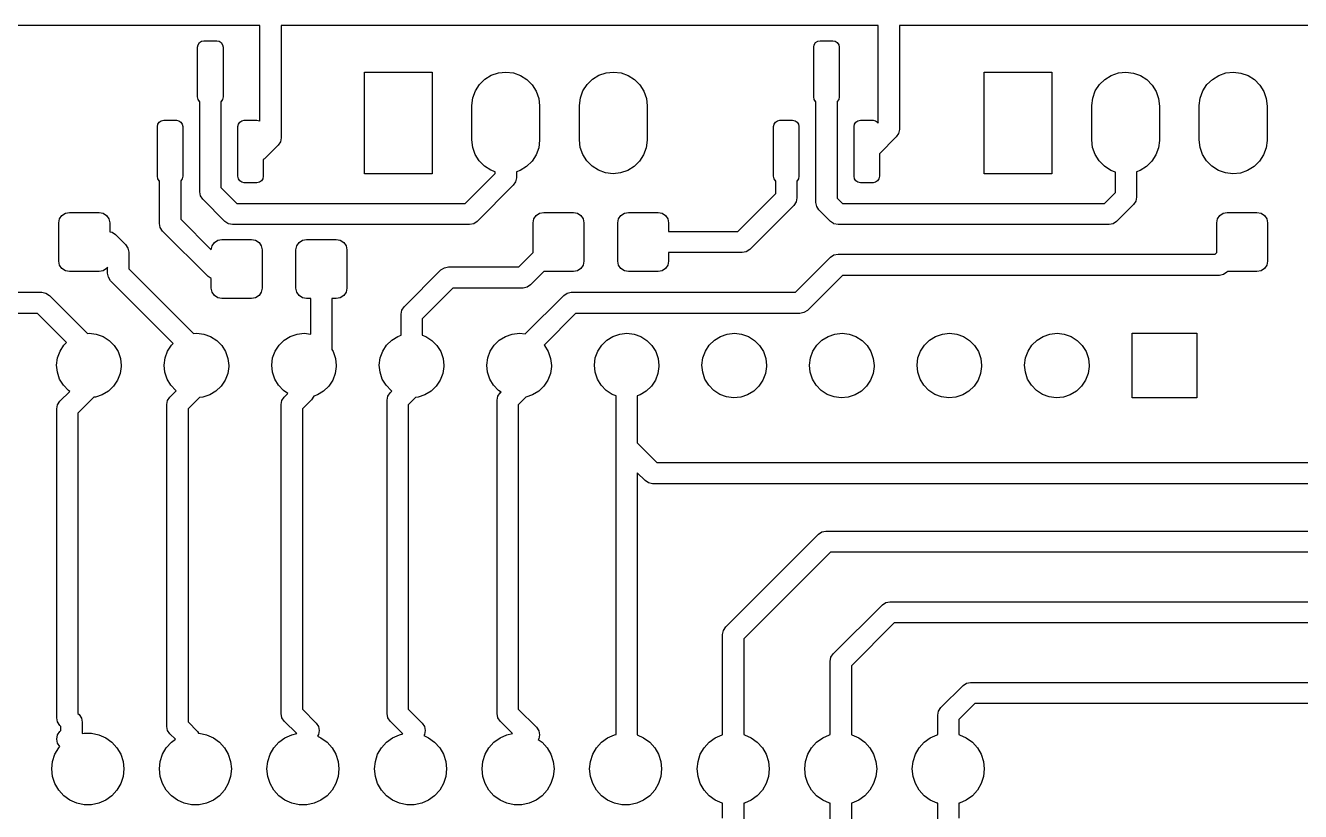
# Model space of a CAD drawing. Extents: x 10 to 287, y -200 to -10.
# Drawn here: x 94.41 to 124.52, y -104.51 to -85.95 of the extents above; entities that cross this region are included whole.
import ezdxf

# ---------------------------------------------------------------- set-up
doc = ezdxf.new("R2010")
doc.units = 0
doc.layers.add('BLACK', color=7, linetype='CONTINUOUS')

msp = doc.modelspace()

# ---------------------------------------------------------------- linework, layer by layer
at = {"layer": 'BLACK', "linetype": 'CONTINUOUS'}
for p, q in [((99.95, -85.95), (85.15, -85.95)), ((99.95, -88.2081), (99.95, -85.95)), ((114.55, -85.95), (100.45, -85.95)), ((100.45, -85.95), (100.45, -88.6)), ((114.55, -88.2538), (114.55, -85.95)), ((129.16, -85.95), (115.05, -85.95)), ((115.05, -85.95), (115.05, -88.402)), ((98.4771, -86.4613), (98.4886, -86.4039)), ((98.4886, -86.4039), (98.5211, -86.3553)), ((98.5211, -86.3553), (98.5697, -86.3228)), ((98.5697, -86.3228), (98.6271, -86.3113)), ((98.6271, -86.3113), (98.9271, -86.3113)), ((98.9271, -86.3113), (98.9845, -86.3228)), ((98.9845, -86.3228), (99.0332, -86.3553)), ((99.0332, -86.3553), (99.0657, -86.4039)), ((99.0657, -86.4039), (99.0771, -86.4613)), ((113.028, -86.4613), (113.04, -86.4039)), ((113.04, -86.4039), (113.072, -86.3553)), ((113.072, -86.3553), (113.121, -86.3228)), ((113.121, -86.3228), (113.178, -86.3113)), ((113.178, -86.3113), (113.478, -86.3113)), ((113.478, -86.3113), (113.536, -86.3228)), ((113.536, -86.3228), (113.584, -86.3553)), ((113.584, -86.3553), (113.617, -86.4039)), ((113.617, -86.4039), (113.628, -86.4613)), ((98.4771, -87.6363), (98.4771, -86.4613)), ((99.0771, -86.4613), (99.0771, -87.6363)), ((113.028, -87.6363), (113.028, -86.4613)), ((113.628, -86.4613), (113.628, -87.6363)), ((102.414, -89.4498), (102.414, -87.0498)), ((102.414, -87.0498), (104.014, -87.0498)), ((104.014, -87.0498), (104.014, -89.4498)), ((105.134, -87.3442), (105.261, -87.2194)), ((105.261, -87.2194), (105.413, -87.1259)), ((105.413, -87.1259), (105.582, -87.0685)), ((105.582, -87.0685), (105.759, -87.0498)), ((105.759, -87.0498), (105.937, -87.0709)), ((105.937, -87.0709), (106.105, -87.1308)), ((106.105, -87.1308), (106.255, -87.2263)), ((106.255, -87.2263), (106.381, -87.3529)), ((107.674, -87.3442), (107.801, -87.2194)), ((107.801, -87.2194), (107.953, -87.1259)), ((107.953, -87.1259), (108.122, -87.0685)), ((108.122, -87.0685), (108.299, -87.0498)), ((108.299, -87.0498), (108.477, -87.0709)), ((108.477, -87.0709), (108.645, -87.1308)), ((108.645, -87.1308), (108.795, -87.2263)), ((108.795, -87.2263), (108.921, -87.3529)), ((117.052, -89.4519), (117.052, -87.0519)), ((117.052, -87.0519), (118.652, -87.0519)), ((118.652, -87.0519), (118.652, -89.4519)), ((119.772, -87.3463), (119.9, -87.2215)), ((119.9, -87.2215), (120.052, -87.1281)), ((120.052, -87.1281), (120.221, -87.0706)), ((120.221, -87.0706), (120.398, -87.0519)), ((120.398, -87.0519), (120.575, -87.0731)), ((120.575, -87.0731), (120.743, -87.1329)), ((120.743, -87.1329), (120.894, -87.2285)), ((120.894, -87.2285), (121.019, -87.355)), ((122.312, -87.3463), (122.44, -87.2215)), ((122.44, -87.2215), (122.592, -87.1281)), ((122.592, -87.1281), (122.761, -87.0706)), ((122.761, -87.0706), (122.938, -87.0519)), ((122.938, -87.0519), (123.115, -87.0731)), ((123.115, -87.0731), (123.283, -87.1329)), ((123.283, -87.1329), (123.434, -87.2285)), ((123.434, -87.2285), (123.559, -87.355)), ((104.976, -87.6617), (105.037, -87.4941)), ((105.037, -87.4941), (105.134, -87.3442)), ((106.381, -87.3529), (106.475, -87.5041)), ((106.475, -87.5041), (106.534, -87.6726)), ((107.516, -87.6617), (107.577, -87.4941)), ((107.577, -87.4941), (107.674, -87.3442)), ((108.921, -87.3529), (109.015, -87.5041)), ((109.015, -87.5041), (109.074, -87.6726)), ((119.615, -87.6638), (119.676, -87.4962)), ((119.676, -87.4962), (119.772, -87.3463)), ((121.019, -87.355), (121.114, -87.5063)), ((121.114, -87.5063), (121.172, -87.6747)), ((122.155, -87.6638), (122.216, -87.4962)), ((122.216, -87.4962), (122.312, -87.3463)), ((123.559, -87.355), (123.654, -87.5063)), ((123.654, -87.5063), (123.712, -87.6747)), ((98.4886, -87.6937), (98.4771, -87.6363)), ((98.5211, -87.7424), (98.4886, -87.6937)), ((98.5271, -87.7465), (98.5211, -87.7424)), ((98.5271, -89.8771), (98.5271, -87.7465)), ((99.0332, -87.7424), (99.0271, -87.7465)), ((99.0271, -87.7465), (99.0271, -89.7736)), ((99.0657, -87.6937), (99.0332, -87.7424)), ((99.0771, -87.6363), (99.0657, -87.6937)), ((104.954, -87.8386), (104.976, -87.6617)), ((104.954, -87.8498), (104.954, -87.8386)), ((104.954, -88.6498), (104.954, -87.8498)), ((106.534, -87.6726), (106.554, -87.8498)), ((106.554, -87.8498), (106.554, -88.6498)), ((107.494, -87.8386), (107.516, -87.6617)), ((107.494, -87.8498), (107.494, -87.8386)), ((107.494, -88.6498), (107.494, -87.8498)), ((109.074, -87.6726), (109.094, -87.8498)), ((109.094, -87.8498), (109.094, -88.6498)), ((113.04, -87.6937), (113.028, -87.6363)), ((113.072, -87.7424), (113.04, -87.6937)), ((113.078, -87.7465), (113.072, -87.7424)), ((113.078, -90.1282), (113.078, -87.7465)), ((113.584, -87.7424), (113.578, -87.7465)), ((113.578, -87.7465), (113.578, -90.0246)), ((113.617, -87.6937), (113.584, -87.7424)), ((113.628, -87.6363), (113.617, -87.6937)), ((119.592, -87.8408), (119.615, -87.6638)), ((119.592, -87.8519), (119.592, -87.8408)), ((119.592, -88.6519), (119.592, -87.8519)), ((121.172, -87.6747), (121.192, -87.8519)), ((121.192, -87.8519), (121.192, -88.6519)), ((122.132, -87.8408), (122.155, -87.6638)), ((122.132, -87.8519), (122.132, -87.8408)), ((122.132, -88.6519), (122.132, -87.8519)), ((123.712, -87.6747), (123.732, -87.8519)), ((123.732, -87.8519), (123.732, -88.6519)), ((97.5711, -88.2303), (97.6197, -88.1978)), ((97.6197, -88.1978), (97.6771, -88.1863)), ((97.6771, -88.1863), (97.9771, -88.1863)), ((97.9771, -88.1863), (98.0345, -88.1978)), ((98.0345, -88.1978), (98.0832, -88.2303)), ((99.4711, -88.2303), (99.5197, -88.1978)), ((99.5197, -88.1978), (99.5771, -88.1863)), ((99.5771, -88.1863), (99.8771, -88.1863)), ((99.8771, -88.1863), (99.9345, -88.1978)), ((99.9345, -88.1978), (99.95, -88.2081)), ((112.122, -88.2303), (112.171, -88.1978)), ((112.171, -88.1978), (112.228, -88.1863)), ((112.228, -88.1863), (112.528, -88.1863)), ((112.528, -88.1863), (112.586, -88.1978)), ((112.586, -88.1978), (112.634, -88.2303)), ((114.022, -88.2303), (114.071, -88.1978)), ((114.071, -88.1978), (114.128, -88.1863)), ((114.128, -88.1863), (114.428, -88.1863)), ((114.428, -88.1863), (114.486, -88.1978)), ((114.486, -88.1978), (114.534, -88.2303)), ((97.5271, -88.3363), (97.5386, -88.2789)), ((97.5271, -89.5113), (97.5271, -88.3363)), ((97.5386, -88.2789), (97.5711, -88.2303)), ((98.0832, -88.2303), (98.1157, -88.2789)), ((98.1157, -88.2789), (98.1271, -88.3363)), ((98.1271, -88.3363), (98.1271, -89.5113)), ((99.4271, -88.3363), (99.4386, -88.2789)), ((99.4271, -89.5113), (99.4271, -88.3363)), ((99.4386, -88.2789), (99.4711, -88.2303)), ((112.078, -88.3363), (112.09, -88.2789)), ((112.078, -89.5113), (112.078, -88.3363)), ((112.09, -88.2789), (112.122, -88.2303)), ((112.634, -88.2303), (112.667, -88.2789)), ((112.667, -88.2789), (112.678, -88.3363)), ((112.678, -88.3363), (112.678, -89.5113)), ((113.978, -88.3363), (113.99, -88.2789)), ((113.978, -89.5113), (113.978, -88.3363)), ((113.99, -88.2789), (114.022, -88.2303)), ((114.534, -88.2303), (114.55, -88.2538)), ((115.031, -88.4977), (114.977, -88.5788)), ((115.05, -88.402), (115.031, -88.4977)), ((115.05, -88.402), (115.05, -88.402)), ((100.377, -88.7768), (100.053, -89.1006)), ((100.431, -88.6957), (100.377, -88.7768)), ((100.45, -88.6), (100.431, -88.6957)), ((100.45, -88.6), (100.45, -88.6)), ((104.974, -88.827), (104.954, -88.6498)), ((106.554, -88.661), (106.531, -88.8379)), ((106.554, -88.6498), (106.554, -88.661)), ((107.514, -88.827), (107.494, -88.6498)), ((109.094, -88.661), (109.071, -88.8379)), ((109.094, -88.6498), (109.094, -88.661)), ((114.977, -88.5788), (114.578, -88.9774)), ((119.612, -88.8292), (119.592, -88.6519)), ((121.192, -88.6631), (121.17, -88.84)), ((121.192, -88.6519), (121.192, -88.6631)), ((122.152, -88.8292), (122.132, -88.6519)), ((123.732, -88.6631), (123.71, -88.84)), ((123.732, -88.6519), (123.732, -88.6631)), ((100.053, -89.1006), (100.027, -89.1179)), ((100.027, -89.1179), (100.027, -89.5113)), ((105.032, -88.9955), (104.974, -88.827)), ((105.127, -89.1467), (105.032, -88.9955)), ((106.47, -89.0055), (106.374, -89.1554)), ((106.531, -88.8379), (106.47, -89.0055)), ((107.572, -88.9955), (107.514, -88.827)), ((107.667, -89.1467), (107.572, -88.9955)), ((109.01, -89.0055), (108.914, -89.1554)), ((109.071, -88.8379), (109.01, -89.0055)), ((114.578, -88.9774), (114.578, -89.5113)), ((119.671, -88.9976), (119.612, -88.8292)), ((119.765, -89.1488), (119.671, -88.9976)), ((121.109, -89.0076), (121.012, -89.1575)), ((121.17, -88.84), (121.109, -89.0076)), ((122.211, -88.9976), (122.152, -88.8292)), ((122.305, -89.1488), (122.211, -88.9976)), ((123.649, -89.0076), (123.552, -89.1575)), ((123.71, -88.84), (123.649, -89.0076)), ((105.253, -89.2733), (105.127, -89.1467)), ((105.403, -89.3688), (105.253, -89.2733)), ((105.504, -89.4047), (105.403, -89.3688)), ((105.504, -89.4426), (105.504, -89.4047)), ((106.094, -89.3737), (106.004, -89.4045)), ((106.004, -89.4045), (106.004, -89.5461)), ((106.246, -89.2802), (106.094, -89.3737)), ((106.374, -89.1554), (106.246, -89.2802)), ((107.793, -89.2733), (107.667, -89.1467)), ((107.943, -89.3688), (107.793, -89.2733)), ((108.111, -89.4287), (107.943, -89.3688)), ((108.634, -89.3737), (108.466, -89.4311)), ((108.786, -89.2802), (108.634, -89.3737)), ((108.914, -89.1554), (108.786, -89.2802)), ((119.891, -89.2754), (119.765, -89.1488)), ((120.042, -89.371), (119.891, -89.2754)), ((120.15, -89.4095), (120.042, -89.371)), ((120.15, -89.8964), (120.15, -89.4095)), ((120.733, -89.3758), (120.65, -89.404)), ((120.65, -89.404), (120.65, -90)), ((120.885, -89.2823), (120.733, -89.3758)), ((121.012, -89.1575), (120.885, -89.2823)), ((122.431, -89.2754), (122.305, -89.1488)), ((122.582, -89.371), (122.431, -89.2754)), ((122.75, -89.4308), (122.582, -89.371)), ((123.273, -89.3758), (123.104, -89.4333)), ((123.425, -89.2823), (123.273, -89.3758)), ((123.552, -89.1575), (123.425, -89.2823)), ((97.5386, -89.5687), (97.5271, -89.5113)), ((97.5711, -89.6174), (97.5386, -89.5687)), ((97.5771, -89.6215), (97.5711, -89.6174)), ((97.5771, -90.6271), (97.5771, -89.6215)), ((98.0832, -89.6174), (98.0771, -89.6215)), ((98.0771, -89.6215), (98.0771, -90.5236)), ((98.1157, -89.5687), (98.0832, -89.6174)), ((98.1271, -89.5113), (98.1157, -89.5687)), ((99.4386, -89.5687), (99.4271, -89.5113)), ((99.4711, -89.6174), (99.4386, -89.5687)), ((99.5197, -89.6499), (99.4711, -89.6174)), ((99.5771, -89.6613), (99.5197, -89.6499)), ((99.8771, -89.6613), (99.5771, -89.6613)), ((99.9345, -89.6499), (99.8771, -89.6613)), ((99.9832, -89.6174), (99.9345, -89.6499)), ((100.016, -89.5687), (99.9832, -89.6174)), ((100.027, -89.5113), (100.016, -89.5687)), ((104.014, -89.4498), (102.414, -89.4498)), ((104.796, -90.15), (105.504, -89.4426)), ((105.931, -89.7229), (105.077, -90.5768)), ((105.985, -89.6418), (105.931, -89.7229)), ((106.004, -89.5461), (105.985, -89.6418)), ((106.004, -89.5461), (106.004, -89.5461)), ((108.288, -89.4498), (108.111, -89.4287)), ((108.466, -89.4311), (108.288, -89.4498)), ((112.09, -89.5687), (112.078, -89.5113)), ((112.122, -89.6174), (112.09, -89.5687)), ((112.128, -89.6215), (112.122, -89.6174)), ((112.128, -89.9182), (112.128, -89.6215)), ((112.634, -89.6174), (112.628, -89.6215)), ((112.628, -89.6215), (112.628, -90.0218)), ((112.667, -89.5687), (112.634, -89.6174)), ((112.678, -89.5113), (112.667, -89.5687)), ((113.99, -89.5687), (113.978, -89.5113)), ((114.022, -89.6174), (113.99, -89.5687)), ((114.071, -89.6499), (114.022, -89.6174)), ((114.128, -89.6613), (114.071, -89.6499)), ((114.428, -89.6613), (114.128, -89.6613)), ((114.486, -89.6499), (114.428, -89.6613)), ((114.534, -89.6174), (114.486, -89.6499)), ((114.567, -89.5687), (114.534, -89.6174)), ((114.578, -89.5113), (114.567, -89.5687)), ((118.652, -89.4519), (117.052, -89.4519)), ((122.927, -89.4519), (122.75, -89.4308)), ((123.104, -89.4333), (122.927, -89.4519)), ((98.5462, -89.9728), (98.5271, -89.8771)), ((98.6004, -90.0539), (98.5462, -89.9728)), ((99.0271, -89.7736), (99.4036, -90.15)), ((111.234, -90.8121), (112.128, -89.9182)), ((112.628, -90.0218), (112.609, -90.1175)), ((113.578, -90.0246), (113.704, -90.15)), ((119.896, -90.15), (120.15, -89.8964)), ((120.65, -90), (120.631, -90.0957)), ((99.1232, -90.5768), (98.6004, -90.0539)), ((99.4036, -90.15), (104.796, -90.15)), ((112.555, -90.1986), (111.515, -91.2388)), ((112.609, -90.1175), (112.555, -90.1986)), ((112.555, -90.1986), (112.555, -90.1986)), ((113.097, -90.2239), (113.078, -90.1282)), ((113.151, -90.305), (113.097, -90.2239)), ((113.423, -90.5768), (113.151, -90.305)), ((113.704, -90.15), (119.896, -90.15)), ((120.577, -90.1768), (120.177, -90.5768)), ((120.631, -90.0957), (120.577, -90.1768)), ((120.577, -90.1768), (120.577, -90.1768)), ((95.2, -90.6121), (95.219, -90.5164)), ((95.2, -91.5121), (95.2, -90.6121)), ((95.219, -90.5164), (95.2732, -90.4353)), ((95.2732, -90.4353), (95.3543, -90.3811)), ((95.3543, -90.3811), (95.45, -90.3621)), ((95.45, -90.3621), (96.15, -90.3621)), ((96.15, -90.3621), (96.2457, -90.3811)), ((96.2457, -90.3811), (96.3268, -90.4353)), ((96.3268, -90.4353), (96.381, -90.5164)), ((96.381, -90.5164), (96.4, -90.6121)), ((96.4, -90.6121), (96.4, -90.8196)), ((97.5962, -90.7228), (97.5771, -90.6271)), ((98.0771, -90.5236), (98.8006, -91.247)), ((99.1927, -90.6232), (99.1232, -90.5768)), ((99.1232, -90.5768), (99.1232, -90.5768)), ((99.2043, -90.631), (99.1927, -90.6232)), ((105.077, -90.5768), (104.996, -90.631)), ((106.4, -90.6121), (106.419, -90.5164)), ((106.4, -91.3085), (106.4, -90.6121)), ((106.419, -90.5164), (106.473, -90.4353)), ((106.473, -90.4353), (106.554, -90.3811)), ((106.554, -90.3811), (106.65, -90.3621)), ((106.65, -90.3621), (107.35, -90.3621)), ((107.35, -90.3621), (107.446, -90.3811)), ((107.446, -90.3811), (107.527, -90.4353)), ((107.527, -90.4353), (107.581, -90.5164)), ((107.581, -90.5164), (107.6, -90.6121)), ((107.6, -90.6121), (107.6, -91.5121)), ((108.4, -90.6121), (108.419, -90.5164)), ((108.4, -91.5121), (108.4, -90.6121)), ((108.419, -90.5164), (108.473, -90.4353)), ((108.473, -90.4353), (108.554, -90.3811)), ((108.554, -90.3811), (108.65, -90.3621)), ((108.65, -90.3621), (109.35, -90.3621)), ((109.35, -90.3621), (109.446, -90.3811)), ((109.446, -90.3811), (109.527, -90.4353)), ((109.527, -90.4353), (109.581, -90.5164)), ((109.581, -90.5164), (109.6, -90.6121)), ((109.6, -90.6121), (109.6, -90.8121)), ((113.493, -90.6232), (113.423, -90.5768)), ((113.423, -90.5768), (113.423, -90.5768)), ((113.504, -90.631), (113.493, -90.6232)), ((120.177, -90.5768), (120.096, -90.631)), ((120.177, -90.5768), (120.177, -90.5768)), ((122.544, -90.6121), (122.564, -90.5164)), ((122.544, -91.3085), (122.544, -90.6121)), ((122.564, -90.5164), (122.618, -90.4353)), ((122.618, -90.4353), (122.699, -90.3811)), ((122.699, -90.3811), (122.794, -90.3621)), ((122.794, -90.3621), (123.494, -90.3621)), ((123.494, -90.3621), (123.59, -90.3811)), ((123.59, -90.3811), (123.671, -90.4353)), ((123.671, -90.4353), (123.725, -90.5164)), ((123.725, -90.5164), (123.744, -90.6121)), ((123.744, -90.6121), (123.744, -91.5121)), ((96.4, -90.8196), (96.4577, -90.8311)), ((96.4577, -90.8311), (96.5388, -90.8853)), ((96.5388, -90.8853), (96.7768, -91.1232)), ((97.6504, -90.8039), (97.5962, -90.7228)), ((98.7232, -91.8768), (97.6504, -90.8039)), ((99.3, -90.65), (99.2043, -90.631)), ((104.9, -90.65), (99.3, -90.65)), ((99.3, -90.65), (99.3, -90.65)), ((104.996, -90.631), (104.9, -90.65)), ((109.6, -90.8121), (111.234, -90.8121)), ((113.6, -90.65), (113.504, -90.631)), ((120, -90.65), (113.6, -90.65)), ((120.096, -90.631), (120, -90.65)), ((96.7768, -91.1232), (96.831, -91.2043)), ((96.831, -91.2043), (96.85, -91.3)), ((98.8006, -91.247), (98.819, -91.1543)), ((98.819, -91.1543), (98.8732, -91.0732)), ((98.8732, -91.0732), (98.9543, -91.019)), ((98.9543, -91.019), (99.05, -91)), ((99.05, -91), (99.75, -91)), ((99.75, -91), (99.8457, -91.019)), ((99.8457, -91.019), (99.9268, -91.0732)), ((99.9268, -91.0732), (99.981, -91.1543)), ((99.981, -91.1543), (100, -91.25)), ((100.8, -91.25), (100.819, -91.1543)), ((100.819, -91.1543), (100.873, -91.0732)), ((100.873, -91.0732), (100.954, -91.019)), ((100.954, -91.019), (101.05, -91)), ((101.05, -91), (101.75, -91)), ((101.75, -91), (101.846, -91.019)), ((101.846, -91.019), (101.927, -91.0732)), ((101.927, -91.0732), (101.981, -91.1543)), ((101.981, -91.1543), (102, -91.25)), ((95.219, -91.6077), (95.2, -91.5121)), ((96.85, -91.3), (96.85, -91.6964)), ((100, -91.25), (100, -92.15)), ((100.8, -92.15), (100.8, -91.25)), ((102, -91.25), (102, -92.15)), ((106.059, -91.65), (106.4, -91.3085)), ((107.6, -91.5121), (107.581, -91.6077)), ((108.419, -91.6077), (108.4, -91.5121)), ((109.6, -91.5121), (109.581, -91.6077)), ((111.338, -91.3121), (109.6, -91.3121)), ((109.6, -91.3121), (109.6, -91.5121)), ((111.434, -91.293), (111.338, -91.3121)), ((111.515, -91.2388), (111.434, -91.293)), ((111.515, -91.2388), (111.515, -91.2388)), ((112.596, -92.25), (113.423, -91.4232)), ((113.423, -91.4232), (113.504, -91.369)), ((113.504, -91.369), (113.6, -91.35)), ((113.6, -91.35), (122.503, -91.35)), ((122.503, -91.35), (122.544, -91.3085)), ((123.744, -91.5121), (123.725, -91.6077)), ((95.2732, -91.6888), (95.219, -91.6077)), ((95.3543, -91.743), (95.2732, -91.6888)), ((95.45, -91.7621), (95.3543, -91.743)), ((96.15, -91.7621), (95.45, -91.7621)), ((96.2457, -91.743), (96.15, -91.7621)), ((96.3268, -91.6888), (96.2457, -91.743)), ((96.35, -91.6541), (96.3268, -91.6888)), ((96.35, -91.8), (96.35, -91.6541)), ((96.369, -91.8957), (96.35, -91.8)), ((96.85, -91.6964), (98.3795, -93.226)), ((103.353, -92.5932), (104.223, -91.7232)), ((104.223, -91.7232), (104.304, -91.669)), ((104.304, -91.669), (104.4, -91.65)), ((104.4, -91.65), (104.4, -91.65)), ((104.4, -91.65), (106.059, -91.65)), ((106.654, -91.7621), (106.339, -92.0768)), ((107.35, -91.7621), (106.654, -91.7621)), ((107.446, -91.743), (107.35, -91.7621)), ((107.527, -91.6888), (107.446, -91.743)), ((107.581, -91.6077), (107.527, -91.6888)), ((108.473, -91.6888), (108.419, -91.6077)), ((108.554, -91.743), (108.473, -91.6888)), ((108.65, -91.7621), (108.554, -91.743)), ((109.35, -91.7621), (108.65, -91.7621)), ((109.446, -91.743), (109.35, -91.7621)), ((109.527, -91.6888), (109.446, -91.743)), ((109.581, -91.6077), (109.527, -91.6888)), ((122.702, -91.831), (122.607, -91.85)), ((122.783, -91.7768), (122.702, -91.831)), ((122.798, -91.7621), (122.783, -91.7768)), ((123.494, -91.7621), (122.798, -91.7621)), ((123.59, -91.743), (123.494, -91.7621)), ((123.671, -91.6888), (123.59, -91.743)), ((123.725, -91.6077), (123.671, -91.6888)), ((96.4232, -91.9768), (96.369, -91.8957)), ((97.9026, -93.4562), (96.4232, -91.9768)), ((98.8, -91.9281), (98.7232, -91.8768)), ((98.8, -92.15), (98.8, -91.9281)), ((106.258, -92.131), (106.162, -92.15)), ((106.339, -92.0768), (106.258, -92.131)), ((113.704, -91.85), (112.877, -92.6768)), ((122.607, -91.85), (113.704, -91.85)), ((82.3036, -92.25), (94.8, -92.25)), ((94.8, -92.25), (94.8957, -92.269)), ((94.8957, -92.269), (94.9768, -92.3232)), ((94.9768, -92.3232), (95.8757, -93.2222)), ((98.819, -92.2457), (98.8, -92.15)), ((98.8732, -92.3268), (98.819, -92.2457)), ((98.9543, -92.381), (98.8732, -92.3268)), ((99.05, -92.4), (98.9543, -92.381)), ((99.75, -92.4), (99.05, -92.4)), ((99.8457, -92.381), (99.75, -92.4)), ((99.9268, -92.3268), (99.8457, -92.381)), ((99.981, -92.2457), (99.9268, -92.3268)), ((100, -92.15), (99.981, -92.2457)), ((100.819, -92.2457), (100.8, -92.15)), ((100.873, -92.3268), (100.819, -92.2457)), ((100.954, -92.381), (100.873, -92.3268)), ((101.05, -92.4), (100.954, -92.381)), ((101.15, -92.4), (101.05, -92.4)), ((101.15, -93.2365), (101.15, -92.4)), ((101.75, -92.4), (101.65, -92.4)), ((101.65, -92.4), (101.65, -93.57)), ((101.846, -92.381), (101.75, -92.4)), ((101.927, -92.3268), (101.846, -92.381)), ((101.981, -92.2457), (101.927, -92.3268)), ((102, -92.15), (101.981, -92.2457)), ((104.504, -92.15), (103.78, -92.8736)), ((106.162, -92.15), (104.504, -92.15)), ((106.212, -93.2343), (107.123, -92.3232)), ((107.123, -92.3232), (107.204, -92.269)), ((107.123, -92.3232), (107.123, -92.3232)), ((107.204, -92.269), (107.3, -92.25)), ((107.3, -92.25), (107.3, -92.25)), ((107.3, -92.25), (112.596, -92.25)), ((103.28, -92.77), (103.299, -92.6743)), ((103.299, -92.6743), (103.353, -92.5932)), ((112.796, -92.731), (112.7, -92.75)), ((112.877, -92.6768), (112.796, -92.731)), ((94.6964, -92.75), (82.2, -92.75)), ((95.3828, -93.4364), (94.6964, -92.75)), ((103.28, -93.2652), (103.28, -92.77)), ((103.78, -92.8736), (103.78, -93.2652)), ((107.404, -92.75), (106.657, -93.4965)), ((112.7, -92.75), (107.404, -92.75)), ((95.8757, -93.2222), (95.9153, -93.218)), ((95.9153, -93.218), (96.084, -93.2381)), ((96.084, -93.2381), (96.244, -93.2951)), ((96.244, -93.2951), (96.3875, -93.3861)), ((98.3795, -93.226), (98.4553, -93.218)), ((98.4553, -93.218), (98.624, -93.2381)), ((98.624, -93.2381), (98.784, -93.2951)), ((98.784, -93.2951), (98.9275, -93.3861)), ((100.521, -93.3795), (100.666, -93.2905)), ((100.666, -93.2905), (100.826, -93.2358)), ((100.826, -93.2358), (100.995, -93.218)), ((100.995, -93.218), (101.15, -93.2365)), ((103.061, -93.3795), (103.206, -93.2905)), ((103.206, -93.2905), (103.28, -93.2652)), ((103.78, -93.2652), (103.864, -93.2951)), ((103.864, -93.2951), (104.007, -93.3861)), ((105.601, -93.3795), (105.746, -93.2905)), ((105.746, -93.2905), (105.906, -93.2358)), ((105.906, -93.2358), (106.075, -93.218)), ((106.075, -93.218), (106.212, -93.2343)), ((108.141, -93.3795), (108.286, -93.2905)), ((108.286, -93.2905), (108.446, -93.2358)), ((108.446, -93.2358), (108.615, -93.218)), ((108.615, -93.218), (108.784, -93.2381)), ((108.784, -93.2381), (108.944, -93.2951)), ((108.944, -93.2951), (109.087, -93.3861)), ((110.681, -93.3795), (110.826, -93.2905)), ((110.826, -93.2905), (110.986, -93.2358)), ((110.986, -93.2358), (111.155, -93.218)), ((111.155, -93.218), (111.324, -93.2381)), ((111.324, -93.2381), (111.484, -93.2951)), ((111.484, -93.2951), (111.627, -93.3861)), ((113.221, -93.3795), (113.366, -93.2905)), ((113.366, -93.2905), (113.526, -93.2358)), ((113.526, -93.2358), (113.695, -93.218)), ((113.695, -93.218), (113.864, -93.2381)), ((113.864, -93.2381), (114.024, -93.2951)), ((114.024, -93.2951), (114.167, -93.3861)), ((115.761, -93.3795), (115.906, -93.2905)), ((115.906, -93.2905), (116.066, -93.2358)), ((116.066, -93.2358), (116.235, -93.218)), ((116.235, -93.218), (116.404, -93.2381)), ((116.404, -93.2381), (116.564, -93.2951)), ((116.564, -93.2951), (116.707, -93.3861)), ((118.301, -93.3795), (118.446, -93.2905)), ((118.446, -93.2905), (118.606, -93.2358)), ((118.606, -93.2358), (118.775, -93.218)), ((118.775, -93.218), (118.944, -93.2381)), ((118.944, -93.2381), (119.104, -93.2951)), ((119.104, -93.2951), (119.247, -93.3861)), ((120.548, -94.742), (120.548, -93.218)), ((120.548, -93.218), (122.072, -93.218)), ((122.072, -93.218), (122.072, -94.742)), ((95.1694, -93.8008), (95.2275, -93.6412)), ((95.2275, -93.6412), (95.3195, -93.4984)), ((95.3195, -93.4984), (95.3828, -93.4364)), ((96.3875, -93.3861), (96.5072, -93.5067)), ((96.5072, -93.5067), (96.5972, -93.6508)), ((97.7094, -93.8008), (97.7675, -93.6412)), ((97.7675, -93.6412), (97.8595, -93.4984)), ((97.8595, -93.4984), (97.9026, -93.4562)), ((98.9275, -93.3861), (99.0472, -93.5067)), ((99.0472, -93.5067), (99.1372, -93.6508)), ((100.249, -93.8008), (100.307, -93.6412)), ((100.307, -93.6412), (100.399, -93.4984)), ((100.399, -93.4984), (100.521, -93.3795)), ((101.65, -93.57), (101.644, -93.5982)), ((101.644, -93.5982), (101.677, -93.6508)), ((101.65, -93.57), (101.65, -93.57)), ((102.789, -93.8008), (102.847, -93.6412)), ((102.847, -93.6412), (102.939, -93.4984)), ((102.939, -93.4984), (103.061, -93.3795)), ((104.007, -93.3861), (104.127, -93.5067)), ((104.127, -93.5067), (104.217, -93.6508)), ((105.329, -93.8008), (105.387, -93.6412)), ((105.387, -93.6412), (105.479, -93.4984)), ((105.479, -93.4984), (105.601, -93.3795)), ((106.657, -93.4965), (106.667, -93.5067)), ((106.667, -93.5067), (106.757, -93.6508)), ((107.869, -93.8008), (107.927, -93.6412)), ((107.927, -93.6412), (108.019, -93.4984)), ((108.019, -93.4984), (108.141, -93.3795)), ((109.087, -93.3861), (109.207, -93.5067)), ((109.207, -93.5067), (109.297, -93.6508)), ((110.409, -93.8008), (110.467, -93.6412)), ((110.467, -93.6412), (110.559, -93.4984)), ((110.559, -93.4984), (110.681, -93.3795)), ((111.627, -93.3861), (111.747, -93.5067)), ((111.747, -93.5067), (111.837, -93.6508)), ((112.949, -93.8008), (113.007, -93.6412)), ((113.007, -93.6412), (113.099, -93.4984)), ((113.099, -93.4984), (113.221, -93.3795)), ((114.167, -93.3861), (114.287, -93.5067)), ((114.287, -93.5067), (114.377, -93.6508)), ((115.489, -93.8008), (115.547, -93.6412)), ((115.547, -93.6412), (115.639, -93.4984)), ((115.639, -93.4984), (115.761, -93.3795)), ((116.707, -93.3861), (116.827, -93.5067)), ((116.827, -93.5067), (116.917, -93.6508)), ((118.029, -93.8008), (118.087, -93.6412)), ((118.087, -93.6412), (118.179, -93.4984)), ((118.179, -93.4984), (118.301, -93.3795)), ((119.247, -93.3861), (119.367, -93.5067)), ((119.367, -93.5067), (119.457, -93.6508)), ((95.1481, -93.9694), (95.1694, -93.8008)), ((96.5972, -93.6508), (96.6531, -93.8112)), ((96.6531, -93.8112), (96.672, -93.98)), ((97.6881, -93.9694), (97.7094, -93.8008)), ((99.1372, -93.6508), (99.1931, -93.8112)), ((99.1931, -93.8112), (99.212, -93.98)), ((100.228, -93.9694), (100.249, -93.8008)), ((101.677, -93.6508), (101.733, -93.8112)), ((101.733, -93.8112), (101.752, -93.98)), ((102.768, -93.9694), (102.789, -93.8008)), ((104.217, -93.6508), (104.273, -93.8112)), ((104.273, -93.8112), (104.292, -93.98)), ((105.308, -93.9694), (105.329, -93.8008)), ((106.757, -93.6508), (106.813, -93.8112)), ((106.813, -93.8112), (106.832, -93.98)), ((107.848, -93.9694), (107.869, -93.8008)), ((109.297, -93.6508), (109.353, -93.8112)), ((109.353, -93.8112), (109.372, -93.98)), ((110.388, -93.9694), (110.409, -93.8008)), ((111.837, -93.6508), (111.893, -93.8112)), ((111.893, -93.8112), (111.912, -93.98)), ((112.928, -93.9694), (112.949, -93.8008)), ((114.377, -93.6508), (114.433, -93.8112)), ((114.433, -93.8112), (114.452, -93.98)), ((115.468, -93.9694), (115.489, -93.8008)), ((116.917, -93.6508), (116.973, -93.8112)), ((116.973, -93.8112), (116.992, -93.98)), ((118.008, -93.9694), (118.029, -93.8008)), ((119.457, -93.6508), (119.513, -93.8112)), ((119.513, -93.8112), (119.532, -93.98)), ((95.1647, -94.1384), (95.1481, -93.9694)), ((95.2183, -94.2996), (95.1647, -94.1384)), ((96.6481, -94.1695), (96.5877, -94.3283)), ((96.6717, -94.0013), (96.6481, -94.1695)), ((96.672, -93.98), (96.6717, -94.0013)), ((97.7047, -94.1384), (97.6881, -93.9694)), ((97.7583, -94.2996), (97.7047, -94.1384)), ((99.1881, -94.1695), (99.1277, -94.3283)), ((99.2117, -94.0013), (99.1881, -94.1695)), ((99.212, -93.98), (99.2117, -94.0013)), ((100.245, -94.1384), (100.228, -93.9694)), ((100.298, -94.2996), (100.245, -94.1384)), ((101.728, -94.1695), (101.668, -94.3283)), ((101.752, -94.0013), (101.728, -94.1695)), ((101.752, -93.98), (101.752, -94.0013)), ((102.785, -94.1384), (102.768, -93.9694)), ((102.838, -94.2996), (102.785, -94.1384)), ((104.268, -94.1695), (104.208, -94.3283)), ((104.292, -94.0013), (104.268, -94.1695)), ((104.292, -93.98), (104.292, -94.0013)), ((105.325, -94.1384), (105.308, -93.9694)), ((105.378, -94.2996), (105.325, -94.1384)), ((106.808, -94.1695), (106.748, -94.3283)), ((106.832, -94.0013), (106.808, -94.1695)), ((106.832, -93.98), (106.832, -94.0013)), ((107.865, -94.1384), (107.848, -93.9694)), ((107.918, -94.2996), (107.865, -94.1384)), ((109.348, -94.1695), (109.288, -94.3283)), ((109.372, -94.0013), (109.348, -94.1695)), ((109.372, -93.98), (109.372, -94.0013)), ((110.405, -94.1384), (110.388, -93.9694)), ((110.458, -94.2996), (110.405, -94.1384)), ((111.888, -94.1695), (111.828, -94.3283)), ((111.912, -94.0013), (111.888, -94.1695)), ((111.912, -93.98), (111.912, -94.0013)), ((112.945, -94.1384), (112.928, -93.9694)), ((112.998, -94.2996), (112.945, -94.1384)), ((114.428, -94.1695), (114.368, -94.3283)), ((114.452, -94.0013), (114.428, -94.1695)), ((114.452, -93.98), (114.452, -94.0013)), ((115.485, -94.1384), (115.468, -93.9694)), ((115.538, -94.2996), (115.485, -94.1384)), ((116.968, -94.1695), (116.908, -94.3283)), ((116.992, -94.0013), (116.968, -94.1695)), ((116.992, -93.98), (116.992, -94.0013)), ((118.025, -94.1384), (118.008, -93.9694)), ((118.078, -94.2996), (118.025, -94.1384)), ((119.508, -94.1695), (119.448, -94.3283)), ((119.532, -94.0013), (119.508, -94.1695)), ((119.532, -93.98), (119.532, -94.0013)), ((95.3063, -94.4449), (95.2183, -94.2996)), ((95.4243, -94.5671), (95.3063, -94.4449)), ((96.4937, -94.4698), (96.3707, -94.587)), ((96.5877, -94.3283), (96.4937, -94.4698)), ((97.8463, -94.4449), (97.7583, -94.2996)), ((97.9643, -94.5671), (97.8463, -94.4449)), ((99.0337, -94.4698), (98.9107, -94.587)), ((99.1277, -94.3283), (99.0337, -94.4698)), ((100.386, -94.4449), (100.298, -94.2996)), ((100.504, -94.5671), (100.386, -94.4449)), ((101.574, -94.4698), (101.451, -94.587)), ((101.668, -94.3283), (101.574, -94.4698)), ((102.926, -94.4449), (102.838, -94.2996)), ((103.044, -94.5671), (102.926, -94.4449)), ((104.114, -94.4698), (103.991, -94.587)), ((104.208, -94.3283), (104.114, -94.4698)), ((105.466, -94.4449), (105.378, -94.2996)), ((105.584, -94.5671), (105.466, -94.4449)), ((106.654, -94.4698), (106.531, -94.587)), ((106.748, -94.3283), (106.654, -94.4698)), ((108.006, -94.4449), (107.918, -94.2996)), ((108.124, -94.5671), (108.006, -94.4449)), ((109.194, -94.4698), (109.071, -94.587)), ((109.288, -94.3283), (109.194, -94.4698)), ((110.546, -94.4449), (110.458, -94.2996)), ((110.664, -94.5671), (110.546, -94.4449)), ((111.734, -94.4698), (111.611, -94.587)), ((111.828, -94.3283), (111.734, -94.4698)), ((113.086, -94.4449), (112.998, -94.2996)), ((113.204, -94.5671), (113.086, -94.4449)), ((114.274, -94.4698), (114.151, -94.587)), ((114.368, -94.3283), (114.274, -94.4698)), ((115.626, -94.4449), (115.538, -94.2996)), ((115.744, -94.5671), (115.626, -94.4449)), ((116.814, -94.4698), (116.691, -94.587)), ((116.908, -94.3283), (116.814, -94.4698)), ((118.166, -94.4449), (118.078, -94.2996)), ((118.284, -94.5671), (118.166, -94.4449)), ((119.354, -94.4698), (119.231, -94.587)), ((119.448, -94.3283), (119.354, -94.4698)), ((95.169, -94.9043), (95.2232, -94.8232)), ((95.2232, -94.8232), (95.4575, -94.5889)), ((95.4575, -94.5889), (95.4243, -94.5671)), ((96.0235, -94.7301), (95.65, -95.1036)), ((96.0632, -94.7264), (96.0235, -94.7301)), ((96.2248, -94.6739), (96.0632, -94.7264)), ((96.3707, -94.587), (96.2248, -94.6739)), ((97.75, -94.9), (97.769, -94.8043)), ((97.769, -94.8043), (97.8232, -94.7232)), ((97.8232, -94.7232), (97.9734, -94.5731)), ((97.9734, -94.5731), (97.9643, -94.5671)), ((98.5195, -94.7341), (98.25, -95.0036)), ((98.6032, -94.7264), (98.5195, -94.7341)), ((98.7648, -94.6739), (98.6032, -94.7264)), ((98.9107, -94.587), (98.7648, -94.6739)), ((100.45, -94.9), (100.469, -94.8043)), ((100.469, -94.8043), (100.523, -94.7232)), ((100.61, -94.6364), (100.504, -94.5671)), ((100.523, -94.7232), (100.61, -94.6364)), ((101.167, -94.7868), (100.95, -95.0036)), ((101.221, -94.7057), (101.167, -94.7868)), ((101.222, -94.7009), (101.221, -94.7057)), ((101.305, -94.6739), (101.222, -94.7009)), ((101.451, -94.587), (101.305, -94.6739)), ((102.95, -94.8), (102.969, -94.7043)), ((102.95, -102.2), (102.95, -94.8)), ((102.969, -94.7043), (103.023, -94.6232)), ((103.023, -94.6232), (103.065, -94.581)), ((103.065, -94.581), (103.044, -94.5671)), ((103.621, -94.7321), (103.45, -94.9036)), ((103.683, -94.7264), (103.621, -94.7321)), ((103.845, -94.6739), (103.683, -94.7264)), ((103.991, -94.587), (103.845, -94.6739)), ((105.55, -94.8), (105.569, -94.7043)), ((105.55, -102.2), (105.55, -94.8)), ((105.569, -94.7043), (105.623, -94.6232)), ((105.642, -94.6047), (105.584, -94.5671)), ((105.623, -94.6232), (105.642, -94.6047)), ((106.229, -94.7246), (106.05, -94.9036)), ((106.385, -94.6739), (106.229, -94.7246)), ((106.531, -94.587), (106.385, -94.6739)), ((108.266, -94.6602), (108.124, -94.5671)), ((108.36, -94.6949), (108.266, -94.6602)), ((108.36, -102.689), (108.36, -94.6949)), ((108.925, -94.6739), (108.86, -94.695)), ((108.86, -94.695), (108.86, -95.8064)), ((109.071, -94.587), (108.925, -94.6739)), ((110.806, -94.6602), (110.664, -94.5671)), ((110.966, -94.7194), (110.806, -94.6602)), ((111.134, -94.7418), (110.966, -94.7194)), ((111.303, -94.7264), (111.134, -94.7418)), ((111.465, -94.6739), (111.303, -94.7264)), ((111.611, -94.587), (111.465, -94.6739)), ((113.346, -94.6602), (113.204, -94.5671)), ((113.506, -94.7194), (113.346, -94.6602)), ((113.674, -94.7418), (113.506, -94.7194)), ((113.843, -94.7264), (113.674, -94.7418)), ((114.005, -94.6739), (113.843, -94.7264)), ((114.151, -94.587), (114.005, -94.6739)), ((115.886, -94.6602), (115.744, -94.5671)), ((116.046, -94.7194), (115.886, -94.6602)), ((116.214, -94.7418), (116.046, -94.7194)), ((116.383, -94.7264), (116.214, -94.7418)), ((116.545, -94.6739), (116.383, -94.7264)), ((116.691, -94.587), (116.545, -94.6739)), ((118.426, -94.6602), (118.284, -94.5671)), ((118.586, -94.7194), (118.426, -94.6602)), ((118.754, -94.7418), (118.586, -94.7194)), ((118.923, -94.7264), (118.754, -94.7418)), ((119.085, -94.6739), (118.923, -94.7264)), ((119.231, -94.587), (119.085, -94.6739)), ((122.072, -94.742), (120.548, -94.742)), ((95.15, -95), (95.169, -94.9043)), ((95.15, -102.3), (95.15, -95)), ((95.65, -95.1036), (95.65, -102.196)), ((97.75, -102.5), (97.75, -94.9)), ((98.25, -95.0036), (98.25, -102.396)), ((100.45, -102.2), (100.45, -94.9)), ((100.95, -95.0036), (100.95, -102.096)), ((103.45, -94.9036), (103.45, -102.096)), ((106.05, -94.9036), (106.05, -102.096)), ((108.86, -95.8064), (109.324, -96.27)), ((109.324, -96.27), (130.876, -96.27)), ((109.043, -96.6968), (108.86, -96.5136)), ((108.86, -96.5136), (108.86, -102.702)), ((109.124, -96.751), (109.043, -96.6968)), ((109.22, -96.77), (109.124, -96.751)), ((130.98, -96.77), (109.22, -96.77)), ((110.948, -100.153), (113.138, -97.963)), ((113.138, -97.963), (113.22, -97.9088)), ((113.138, -97.963), (113.138, -97.963)), ((113.22, -97.9088), (113.315, -97.8898)), ((113.315, -97.8898), (130.308, -97.8898)), ((113.419, -98.3898), (111.375, -100.434)), ((130.308, -98.3898), (113.419, -98.3898)), ((113.488, -100.788), (114.647, -99.629)), ((114.647, -99.629), (114.729, -99.5748)), ((114.647, -99.629), (114.647, -99.629)), ((114.729, -99.5748), (114.824, -99.5557)), ((114.824, -99.5557), (132.051, -99.5557)), ((110.875, -100.33), (110.894, -100.234)), ((110.894, -100.234), (110.948, -100.153)), ((114.928, -100.056), (113.915, -101.069)), ((132.155, -100.056), (114.928, -100.056)), ((110.875, -102.694), (110.875, -100.33)), ((111.375, -100.434), (111.375, -102.694)), ((113.434, -100.869), (113.488, -100.788)), ((113.415, -100.965), (113.434, -100.869)), ((113.415, -102.694), (113.415, -100.965)), ((113.915, -101.069), (113.915, -102.694)), ((116.634, -101.48), (116.729, -101.461)), ((116.729, -101.461), (116.729, -101.461)), ((116.729, -101.461), (132.486, -101.461)), ((116.028, -102.058), (116.552, -101.534)), ((116.552, -101.534), (116.634, -101.48)), ((116.552, -101.534), (116.552, -101.534)), ((115.974, -102.139), (116.028, -102.058)), ((116.833, -101.961), (116.455, -102.339)), ((132.589, -101.961), (116.833, -101.961)), ((95.169, -102.396), (95.15, -102.3)), ((95.65, -102.196), (95.6768, -102.223)), ((95.6768, -102.223), (95.6768, -102.223)), ((95.6768, -102.223), (95.731, -102.304)), ((95.731, -102.304), (95.75, -102.4)), ((100.469, -102.296), (100.45, -102.2)), ((100.523, -102.377), (100.469, -102.296)), ((100.95, -102.096), (101.277, -102.423)), ((102.969, -102.296), (102.95, -102.2)), ((103.023, -102.377), (102.969, -102.296)), ((103.45, -102.096), (103.777, -102.423)), ((105.569, -102.296), (105.55, -102.2)), ((105.623, -102.377), (105.569, -102.296)), ((106.05, -102.096), (106.477, -102.523)), ((115.955, -102.235), (115.974, -102.139)), ((115.955, -102.694), (115.955, -102.235)), ((116.455, -102.339), (116.455, -102.694)), ((95.2232, -102.477), (95.169, -102.396)), ((95.169, -102.704), (95.2232, -102.623)), ((95.25, -102.504), (95.2232, -102.477)), ((95.2232, -102.623), (95.25, -102.596)), ((95.25, -102.596), (95.25, -102.504)), ((95.75, -102.4), (95.75, -102.669)), ((95.75, -102.669), (95.7962, -102.66)), ((95.7962, -102.66), (95.9738, -102.66)), ((95.9738, -102.66), (96.1477, -102.697)), ((97.769, -102.596), (97.75, -102.5)), ((97.8232, -102.677), (97.769, -102.596)), ((98.25, -102.396), (98.4768, -102.623)), ((98.4768, -102.623), (98.5011, -102.66)), ((98.5011, -102.66), (98.5138, -102.66)), ((98.5138, -102.66), (98.6877, -102.697)), ((100.818, -102.672), (100.523, -102.377)), ((100.702, -102.697), (100.818, -102.672)), ((101.277, -102.423), (101.331, -102.504)), ((101.331, -102.504), (101.35, -102.6)), ((101.35, -102.6), (101.331, -102.696)), ((103.325, -102.679), (103.023, -102.377)), ((103.777, -102.423), (103.831, -102.504)), ((103.831, -102.504), (103.85, -102.6)), ((103.85, -102.6), (103.831, -102.696)), ((105.915, -102.668), (105.623, -102.377)), ((105.782, -102.697), (105.915, -102.668)), ((106.477, -102.523), (106.531, -102.604)), ((106.531, -102.604), (106.55, -102.7)), ((95.15, -102.8), (95.169, -102.704)), ((95.169, -102.896), (95.15, -102.8)), ((95.2232, -102.977), (95.169, -102.896)), ((96.1477, -102.697), (96.31, -102.769)), ((96.31, -102.769), (96.4538, -102.873)), ((96.4538, -102.873), (96.5727, -103.005)), ((97.7373, -103.005), (97.8562, -102.873)), ((97.951, -102.805), (97.8232, -102.677)), ((97.8562, -102.873), (97.951, -102.805)), ((98.6877, -102.697), (98.85, -102.769)), ((98.85, -102.769), (98.9938, -102.873)), ((98.9938, -102.873), (99.1127, -103.005)), ((100.277, -103.005), (100.396, -102.873)), ((100.396, -102.873), (100.54, -102.769)), ((100.54, -102.769), (100.702, -102.697)), ((101.331, -102.696), (101.307, -102.732)), ((101.307, -102.732), (101.39, -102.769)), ((101.39, -102.769), (101.534, -102.873)), ((101.534, -102.873), (101.653, -103.005)), ((102.817, -103.005), (102.936, -102.873)), ((102.936, -102.873), (103.08, -102.769)), ((103.08, -102.769), (103.242, -102.697)), ((103.242, -102.697), (103.325, -102.679)), ((103.831, -102.696), (103.816, -102.718)), ((103.816, -102.718), (103.93, -102.769)), ((103.93, -102.769), (104.074, -102.873)), ((104.074, -102.873), (104.193, -103.005)), ((105.357, -103.005), (105.476, -102.873)), ((105.476, -102.873), (105.62, -102.769)), ((105.62, -102.769), (105.782, -102.697)), ((106.531, -102.796), (106.523, -102.807)), ((106.523, -102.807), (106.614, -102.873)), ((106.55, -102.7), (106.531, -102.796)), ((106.614, -102.873), (106.733, -103.005)), ((107.897, -103.005), (108.016, -102.873)), ((108.016, -102.873), (108.16, -102.769)), ((108.16, -102.769), (108.322, -102.697)), ((108.322, -102.697), (108.36, -102.689)), ((108.86, -102.702), (109.01, -102.769)), ((109.01, -102.769), (109.154, -102.873)), ((109.154, -102.873), (109.273, -103.005)), ((110.437, -103.005), (110.556, -102.873)), ((110.556, -102.873), (110.7, -102.769)), ((110.7, -102.769), (110.862, -102.697)), ((110.862, -102.697), (110.875, -102.694)), ((111.375, -102.694), (111.388, -102.697)), ((111.388, -102.697), (111.55, -102.769)), ((111.55, -102.769), (111.694, -102.873)), ((111.694, -102.873), (111.813, -103.005)), ((112.977, -103.005), (113.096, -102.873)), ((113.096, -102.873), (113.24, -102.769)), ((113.24, -102.769), (113.402, -102.697)), ((113.402, -102.697), (113.415, -102.694)), ((113.915, -102.694), (113.928, -102.697)), ((113.928, -102.697), (114.09, -102.769)), ((114.09, -102.769), (114.234, -102.873)), ((114.234, -102.873), (114.353, -103.005)), ((115.517, -103.005), (115.636, -102.873)), ((115.636, -102.873), (115.78, -102.769)), ((115.78, -102.769), (115.942, -102.697)), ((115.942, -102.697), (115.955, -102.694)), ((116.455, -102.694), (116.468, -102.697)), ((116.468, -102.697), (116.63, -102.769)), ((116.63, -102.769), (116.774, -102.873)), ((116.774, -102.873), (116.893, -103.005)), ((95.0536, -103.328), (95.1085, -103.159)), ((95.1085, -103.159), (95.1973, -103.005)), ((95.1973, -103.005), (95.2232, -102.977)), ((96.5727, -103.005), (96.6615, -103.159)), ((96.6615, -103.159), (96.7164, -103.328)), ((97.5936, -103.328), (97.6485, -103.159)), ((97.6485, -103.159), (97.7373, -103.005)), ((99.1127, -103.005), (99.2015, -103.159)), ((99.2015, -103.159), (99.2564, -103.328)), ((100.134, -103.328), (100.188, -103.159)), ((100.188, -103.159), (100.277, -103.005)), ((101.653, -103.005), (101.742, -103.159)), ((101.742, -103.159), (101.796, -103.328)), ((102.674, -103.328), (102.728, -103.159)), ((102.728, -103.159), (102.817, -103.005)), ((104.193, -103.005), (104.282, -103.159)), ((104.282, -103.159), (104.336, -103.328)), ((105.214, -103.328), (105.268, -103.159)), ((105.268, -103.159), (105.357, -103.005)), ((106.733, -103.005), (106.822, -103.159)), ((106.822, -103.159), (106.876, -103.328)), ((107.754, -103.328), (107.808, -103.159)), ((107.808, -103.159), (107.897, -103.005)), ((109.273, -103.005), (109.362, -103.159)), ((109.362, -103.159), (109.416, -103.328)), ((110.294, -103.328), (110.348, -103.159)), ((110.348, -103.159), (110.437, -103.005)), ((111.813, -103.005), (111.902, -103.159)), ((111.902, -103.159), (111.956, -103.328)), ((112.834, -103.328), (112.888, -103.159)), ((112.888, -103.159), (112.977, -103.005)), ((114.353, -103.005), (114.442, -103.159)), ((114.442, -103.159), (114.496, -103.328)), ((115.374, -103.328), (115.428, -103.159)), ((115.428, -103.159), (115.517, -103.005)), ((116.893, -103.005), (116.982, -103.159)), ((116.982, -103.159), (117.036, -103.328)), ((95.035, -103.505), (95.0536, -103.328)), ((95.0536, -103.682), (95.035, -103.505)), ((96.7164, -103.328), (96.735, -103.505)), ((96.735, -103.505), (96.7164, -103.682)), ((97.575, -103.505), (97.5936, -103.328)), ((97.5936, -103.682), (97.575, -103.505)), ((99.2564, -103.328), (99.275, -103.505)), ((99.275, -103.505), (99.2564, -103.682)), ((100.115, -103.505), (100.134, -103.328)), ((100.134, -103.682), (100.115, -103.505)), ((101.796, -103.328), (101.815, -103.505)), ((101.815, -103.505), (101.796, -103.682)), ((102.655, -103.505), (102.674, -103.328)), ((102.674, -103.682), (102.655, -103.505)), ((104.336, -103.328), (104.355, -103.505)), ((104.355, -103.505), (104.336, -103.682)), ((105.195, -103.505), (105.214, -103.328)), ((105.214, -103.682), (105.195, -103.505)), ((106.876, -103.328), (106.895, -103.505)), ((106.895, -103.505), (106.876, -103.682)), ((107.735, -103.505), (107.754, -103.328)), ((107.754, -103.682), (107.735, -103.505)), ((109.416, -103.328), (109.435, -103.505)), ((109.435, -103.505), (109.416, -103.682)), ((110.275, -103.505), (110.294, -103.328)), ((110.294, -103.682), (110.275, -103.505)), ((111.956, -103.328), (111.975, -103.505)), ((111.975, -103.505), (111.956, -103.682)), ((112.815, -103.505), (112.834, -103.328)), ((112.834, -103.682), (112.815, -103.505)), ((114.496, -103.328), (114.515, -103.505)), ((114.515, -103.505), (114.496, -103.682)), ((115.355, -103.505), (115.374, -103.328)), ((115.374, -103.682), (115.355, -103.505)), ((117.036, -103.328), (117.055, -103.505)), ((117.055, -103.505), (117.036, -103.682)), ((95.1085, -103.851), (95.0536, -103.682)), ((95.1973, -104.005), (95.1085, -103.851)), ((96.6615, -103.851), (96.5727, -104.005)), ((96.7164, -103.682), (96.6615, -103.851)), ((97.6485, -103.851), (97.5936, -103.682)), ((97.7373, -104.005), (97.6485, -103.851)), ((99.2015, -103.851), (99.1127, -104.005)), ((99.2564, -103.682), (99.2015, -103.851)), ((100.188, -103.851), (100.134, -103.682)), ((100.277, -104.005), (100.188, -103.851)), ((101.742, -103.851), (101.653, -104.005)), ((101.796, -103.682), (101.742, -103.851)), ((102.728, -103.851), (102.674, -103.682)), ((102.817, -104.005), (102.728, -103.851)), ((104.282, -103.851), (104.193, -104.005)), ((104.336, -103.682), (104.282, -103.851)), ((105.268, -103.851), (105.214, -103.682)), ((105.357, -104.005), (105.268, -103.851)), ((106.822, -103.851), (106.733, -104.005)), ((106.876, -103.682), (106.822, -103.851)), ((107.808, -103.851), (107.754, -103.682)), ((107.897, -104.005), (107.808, -103.851)), ((109.362, -103.851), (109.273, -104.005)), ((109.416, -103.682), (109.362, -103.851)), ((110.348, -103.851), (110.294, -103.682)), ((110.437, -104.005), (110.348, -103.851)), ((111.902, -103.851), (111.813, -104.005)), ((111.956, -103.682), (111.902, -103.851)), ((112.888, -103.851), (112.834, -103.682)), ((112.977, -104.005), (112.888, -103.851)), ((114.442, -103.851), (114.353, -104.005)), ((114.496, -103.682), (114.442, -103.851)), ((115.428, -103.851), (115.374, -103.682)), ((115.517, -104.005), (115.428, -103.851)), ((116.982, -103.851), (116.893, -104.005)), ((117.036, -103.682), (116.982, -103.851)), ((95.3162, -104.137), (95.1973, -104.005)), ((95.46, -104.241), (95.3162, -104.137)), ((96.4538, -104.137), (96.31, -104.241)), ((96.5727, -104.005), (96.4538, -104.137)), ((97.8562, -104.137), (97.7373, -104.005)), ((98, -104.241), (97.8562, -104.137)), ((98.9938, -104.137), (98.85, -104.241)), ((99.1127, -104.005), (98.9938, -104.137)), ((100.396, -104.137), (100.277, -104.005)), ((100.54, -104.241), (100.396, -104.137)), ((101.534, -104.137), (101.39, -104.241)), ((101.653, -104.005), (101.534, -104.137)), ((102.936, -104.137), (102.817, -104.005)), ((103.08, -104.241), (102.936, -104.137)), ((104.074, -104.137), (103.93, -104.241)), ((104.193, -104.005), (104.074, -104.137)), ((105.476, -104.137), (105.357, -104.005)), ((105.62, -104.241), (105.476, -104.137)), ((106.614, -104.137), (106.47, -104.241)), ((106.733, -104.005), (106.614, -104.137)), ((108.016, -104.137), (107.897, -104.005)), ((108.16, -104.241), (108.016, -104.137)), ((109.154, -104.137), (109.01, -104.241)), ((109.273, -104.005), (109.154, -104.137)), ((110.556, -104.137), (110.437, -104.005)), ((110.7, -104.241), (110.556, -104.137)), ((111.694, -104.137), (111.55, -104.241)), ((111.813, -104.005), (111.694, -104.137)), ((113.096, -104.137), (112.977, -104.005)), ((113.24, -104.241), (113.096, -104.137)), ((114.234, -104.137), (114.09, -104.241)), ((114.353, -104.005), (114.234, -104.137)), ((115.636, -104.137), (115.517, -104.005)), ((115.78, -104.241), (115.636, -104.137)), ((116.774, -104.137), (116.63, -104.241)), ((116.893, -104.005), (116.774, -104.137)), ((95.6223, -104.313), (95.46, -104.241)), ((95.7962, -104.35), (95.6223, -104.313)), ((95.9738, -104.35), (95.7962, -104.35)), ((96.1477, -104.313), (95.9738, -104.35)), ((96.31, -104.241), (96.1477, -104.313)), ((98.1623, -104.313), (98, -104.241)), ((98.3362, -104.35), (98.1623, -104.313)), ((98.5138, -104.35), (98.3362, -104.35)), ((98.6877, -104.313), (98.5138, -104.35)), ((98.85, -104.241), (98.6877, -104.313)), ((100.702, -104.313), (100.54, -104.241)), ((100.876, -104.35), (100.702, -104.313)), ((101.054, -104.35), (100.876, -104.35)), ((101.228, -104.313), (101.054, -104.35)), ((101.39, -104.241), (101.228, -104.313)), ((103.242, -104.313), (103.08, -104.241)), ((103.416, -104.35), (103.242, -104.313)), ((103.594, -104.35), (103.416, -104.35)), ((103.768, -104.313), (103.594, -104.35)), ((103.93, -104.241), (103.768, -104.313)), ((105.782, -104.313), (105.62, -104.241)), ((105.956, -104.35), (105.782, -104.313)), ((106.134, -104.35), (105.956, -104.35)), ((106.308, -104.313), (106.134, -104.35)), ((106.47, -104.241), (106.308, -104.313)), ((108.322, -104.313), (108.16, -104.241)), ((108.496, -104.35), (108.322, -104.313)), ((108.674, -104.35), (108.496, -104.35)), ((108.848, -104.313), (108.674, -104.35)), ((109.01, -104.241), (108.848, -104.313)), ((110.862, -104.313), (110.7, -104.241)), ((110.875, -104.316), (110.862, -104.313)), ((110.875, -104.671), (110.875, -104.316)), ((111.388, -104.313), (111.375, -104.316)), ((111.375, -104.316), (111.375, -104.775)), ((111.55, -104.241), (111.388, -104.313)), ((113.402, -104.313), (113.24, -104.241)), ((113.415, -104.316), (113.402, -104.313)), ((113.415, -106.68), (113.415, -104.316)), ((113.928, -104.313), (113.915, -104.316)), ((113.915, -104.316), (113.915, -106.576)), ((114.09, -104.241), (113.928, -104.313)), ((115.942, -104.313), (115.78, -104.241)), ((115.955, -104.316), (115.942, -104.313)), ((115.955, -104.775), (115.955, -104.316)), ((116.468, -104.313), (116.455, -104.316)), ((116.455, -104.316), (116.455, -104.671)), ((116.63, -104.241), (116.468, -104.313))]:
    msp.add_line(p, q, dxfattribs=at)

doc.saveas('drawing.dxf')
